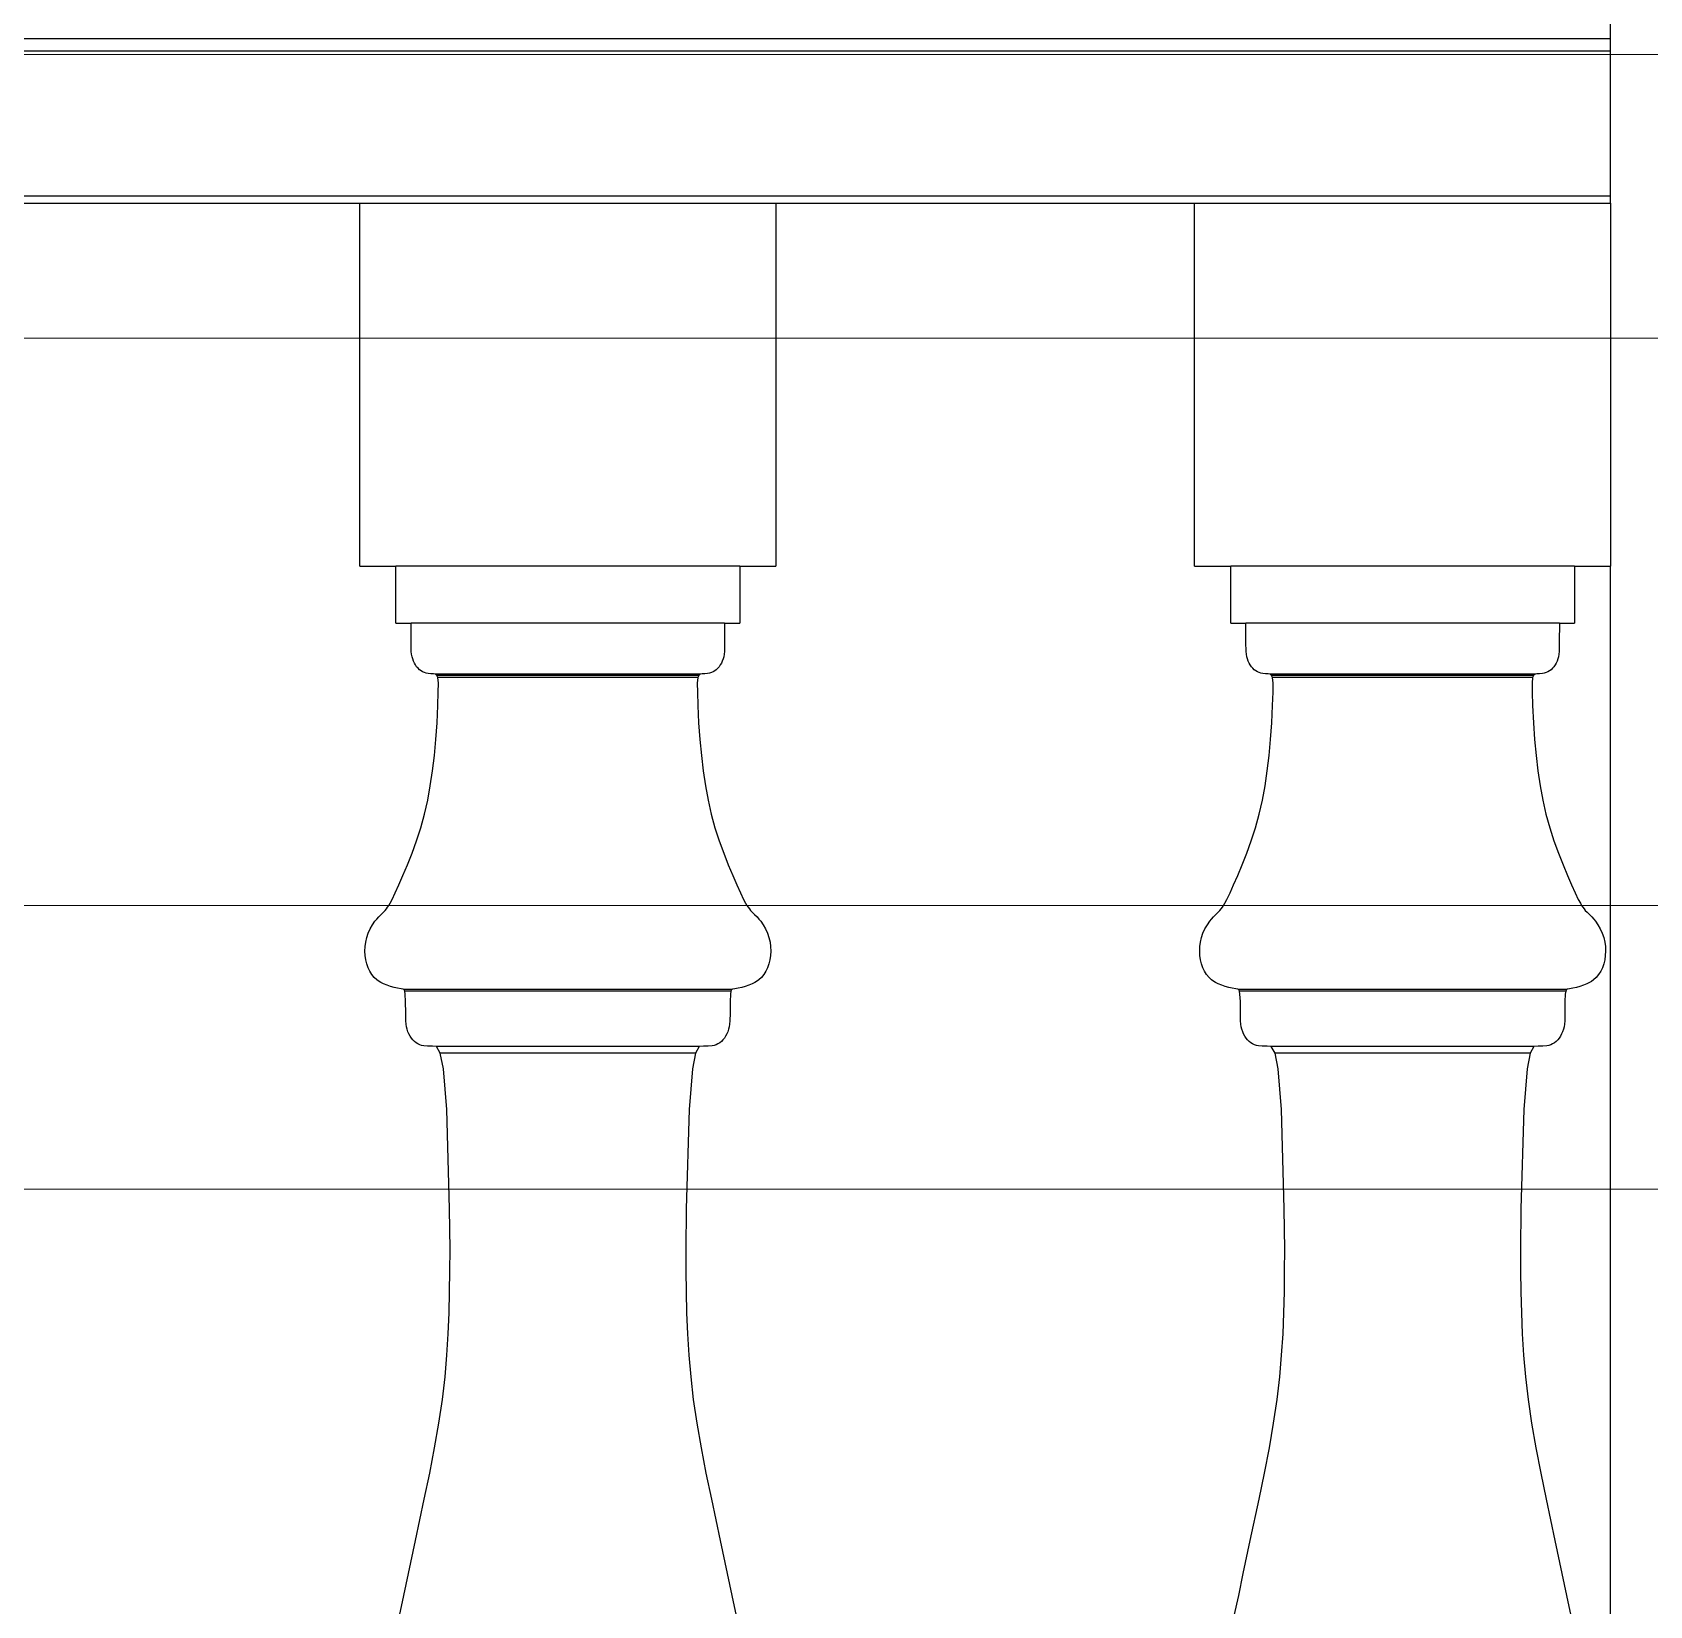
# Model space of a CAD drawing. Header units: inches. Extents: x 37.8 to 126.9, y 5.9 to 51.9.
# Drawn here: x 114.4006 to 114.8284, y 27.9714 to 28.3874 of the extents above; entities that cross this region are included whole.
import ezdxf

# ---------------------------------------------------------------- set-up
doc = ezdxf.new("R2010")
doc.units = ezdxf.units.IN
doc.header["$MEASUREMENT"] = 0
doc.layers.add('LAYER1', color=8, linetype='Continuous', lineweight=9)

msp = doc.modelspace()

# ---------------------------------------------------------------- hatches: boundary and pattern name
at = {"layer": 'LAYER1', "true_color": 0xc2b093}
h = msp.add_hatch(dxfattribs=at)
h.set_pattern_fill('ANSI32', color=253, scale=0.6, angle=135)
h.set_pattern_definition([(180, (290.93332, 359.28142), (-1e-17, -0.225), []), (180, (290.85832, 359.35642), (-1e-17, -0.225), [])])
h.paths.add_polyline_path([(106.05653, 37.34228), (106.05653, 37.54228), (106.05653, 37.59228), (106.05653, 37.99228), (106.05653, 38.04228), (106.05653, 38.44228), (106.05653, 38.49228), (106.05653, 38.84228), (107.05653, 38.84228), (107.05653, 38.49228), (107.05653, 38.44228), (107.05653, 38.04228), (107.05653, 37.99228), (107.05653, 37.59228), (107.05653, 37.54228), (107.05653, 37.34228)], flags=16)
h.paths.add_polyline_path([(107.99803, 37.34228), (107.99803, 37.54228), (107.99803, 37.59228), (107.99803, 37.99228), (107.99803, 38.04228), (107.99803, 38.44228), (107.99803, 38.49228), (107.99803, 38.84228), (108.99803, 38.84228), (108.99803, 38.49228), (108.99803, 38.44228), (108.99803, 38.04228), (108.99803, 37.99228), (108.99803, 37.59228), (108.99803, 37.54228), (108.99803, 37.34228)], flags=16)
h.paths.add_polyline_path([(116.59064, 26.14228), (116.59064, 26.94228), (117.19803, 26.94228), (117.19803, 26.14228)])
h.paths.add_polyline_path([(117.39803, 37.34228), (109.19803, 37.34228), (109.19803, 40.69228), (109.19803, 40.99228), (104.09803, 40.99228), (104.09803, 37.34228), (102.15807, 37.34228), (102.15807, 20.54228), (107.51799, 20.54228), (107.51799, 22.74228), (108.71799, 22.74228), (108.71799, 20.54228), (108.91799, 20.54228), (108.91799, 22.74228), (112.11799, 22.74228), (112.11799, 20.54228), (117.39803, 20.54228)])

# ---------------------------------------------------------------- linework, layer by layer
for p, q in [((114.81803, 28.38581), (114.81803, 28.39228)), ((111.83803, 28.38581), (114.81803, 28.38581)), ((114.81803, 28.38258), (114.81803, 28.38581)), ((112.67803, 28.38258), (114.81803, 28.38258)), ((114.81803, 28.34416), (114.81803, 28.38258)), ((111.83803, 28.34416), (114.81803, 28.34416)), ((114.37649, 28.34228), (114.48726, 28.34228)), ((114.48726, 28.24626), (114.48726, 28.34228)), ((114.48726, 28.34228), (114.59726, 28.34228)), ((114.59726, 28.34228), (114.59726, 28.24626)), ((114.59726, 28.34228), (114.70803, 28.34228)), ((114.70803, 28.24626), (114.70803, 28.34228)), ((114.70803, 28.34228), (114.81803, 28.34228)), ((114.81803, 28.34228), (114.81803, 28.34416)), ((114.81803, 28.34228), (114.81803, 28.24626)), ((114.48726, 28.24626), (114.49679, 28.24626)), ((114.49679, 28.23117), (114.49679, 28.24626)), ((114.58773, 28.24626), (114.49679, 28.24626)), ((114.58773, 28.24626), (114.58773, 28.23117)), ((114.58773, 28.24626), (114.59726, 28.24626)), ((114.70803, 28.24626), (114.71756, 28.24626)), ((114.71756, 28.23117), (114.71756, 28.24626)), ((114.8085, 28.24626), (114.71756, 28.24626)), ((114.8085, 28.24626), (114.8085, 28.23117)), ((114.8085, 28.24626), (114.81803, 28.24626)), ((114.818, 27.75774), (114.81803, 28.24626)), ((114.49679, 28.23117), (114.50081, 28.23117)), ((114.50082, 28.22617), (114.50081, 28.23117)), ((114.58371, 28.23117), (114.50081, 28.23117)), ((114.58371, 28.23117), (114.58369, 28.22617)), ((114.58371, 28.23117), (114.58773, 28.23117)), ((114.71756, 28.23117), (114.72158, 28.23117)), ((114.72159, 28.22617), (114.72158, 28.23117)), ((114.80448, 28.23117), (114.72158, 28.23117)), ((114.80448, 28.23117), (114.80446, 28.22617)), ((114.80448, 28.23117), (114.8085, 28.23117)), ((114.50086, 28.22367), (114.50082, 28.22617)), ((114.58369, 28.22617), (114.58366, 28.22367)), ((114.72163, 28.22367), (114.72159, 28.22617)), ((114.80446, 28.22617), (114.80443, 28.22367)), ((114.50093, 28.22296), (114.50086, 28.22367)), ((114.50105, 28.22234), (114.50093, 28.22296)), ((114.50122, 28.22174), (114.50105, 28.22234)), ((114.50142, 28.22117), (114.50122, 28.22174)), ((114.5833, 28.22174), (114.5831, 28.22117)), ((114.58347, 28.22234), (114.5833, 28.22174)), ((114.58359, 28.22296), (114.58347, 28.22234)), ((114.58366, 28.22367), (114.58359, 28.22296)), ((114.7217, 28.22296), (114.72163, 28.22367)), ((114.72182, 28.22234), (114.7217, 28.22296)), ((114.72198, 28.22174), (114.72182, 28.22234)), ((114.72219, 28.22117), (114.72198, 28.22174)), ((114.80407, 28.22174), (114.80387, 28.22117)), ((114.80424, 28.22234), (114.80407, 28.22174)), ((114.80435, 28.22296), (114.80424, 28.22234)), ((114.80443, 28.22367), (114.80435, 28.22296)), ((114.50167, 28.22064), (114.50142, 28.22117)), ((114.50195, 28.22014), (114.50167, 28.22064)), ((114.50227, 28.21969), (114.50195, 28.22014)), ((114.50263, 28.21927), (114.50227, 28.21969)), ((114.50301, 28.2189), (114.50263, 28.21927)), ((114.50342, 28.21859), (114.50301, 28.2189)), ((114.50385, 28.21832), (114.50342, 28.21859)), ((114.50431, 28.21812), (114.50385, 28.21832)), ((114.50479, 28.21797), (114.50431, 28.21812)), ((114.5053, 28.21788), (114.50479, 28.21797)), ((114.50602, 28.21784), (114.5053, 28.21788)), ((114.50674, 28.21783), (114.50602, 28.21784)), ((114.50724, 28.21775), (114.50674, 28.21783)), ((114.57728, 28.21775), (114.50724, 28.21775)), ((114.50762, 28.2174), (114.50724, 28.21775)), ((114.57728, 28.21775), (114.5769, 28.2174)), ((114.57778, 28.21783), (114.57728, 28.21775)), ((114.5785, 28.21784), (114.57778, 28.21783)), ((114.57922, 28.21788), (114.5785, 28.21784)), ((114.57973, 28.21797), (114.57922, 28.21788)), ((114.58021, 28.21812), (114.57973, 28.21797)), ((114.58067, 28.21832), (114.58021, 28.21812)), ((114.5811, 28.21859), (114.58067, 28.21832)), ((114.58151, 28.2189), (114.5811, 28.21859)), ((114.58189, 28.21927), (114.58151, 28.2189)), ((114.58225, 28.21969), (114.58189, 28.21927)), ((114.58257, 28.22014), (114.58225, 28.21969)), ((114.58285, 28.22064), (114.58257, 28.22014)), ((114.5831, 28.22117), (114.58285, 28.22064)), ((114.72244, 28.22064), (114.72219, 28.22117)), ((114.72272, 28.22014), (114.72244, 28.22064)), ((114.72304, 28.21969), (114.72272, 28.22014)), ((114.7234, 28.21927), (114.72304, 28.21969)), ((114.72378, 28.2189), (114.7234, 28.21927)), ((114.72419, 28.21859), (114.72378, 28.2189)), ((114.72462, 28.21832), (114.72419, 28.21859)), ((114.72508, 28.21812), (114.72462, 28.21832)), ((114.72556, 28.21797), (114.72508, 28.21812)), ((114.72607, 28.21788), (114.72556, 28.21797)), ((114.72679, 28.21784), (114.72607, 28.21788)), ((114.72751, 28.21783), (114.72679, 28.21784)), ((114.72801, 28.21775), (114.72751, 28.21783)), ((114.79805, 28.21775), (114.72801, 28.21775)), ((114.72839, 28.2174), (114.72801, 28.21775)), ((114.79805, 28.21775), (114.79767, 28.2174)), ((114.79855, 28.21783), (114.79805, 28.21775)), ((114.79927, 28.21784), (114.79855, 28.21783)), ((114.79999, 28.21788), (114.79927, 28.21784)), ((114.8005, 28.21797), (114.79999, 28.21788)), ((114.80098, 28.21812), (114.8005, 28.21797)), ((114.80144, 28.21832), (114.80098, 28.21812)), ((114.80187, 28.21859), (114.80144, 28.21832)), ((114.80228, 28.2189), (114.80187, 28.21859)), ((114.80266, 28.21927), (114.80228, 28.2189)), ((114.80302, 28.21969), (114.80266, 28.21927)), ((114.80334, 28.22014), (114.80302, 28.21969)), ((114.80362, 28.22064), (114.80334, 28.22014)), ((114.80387, 28.22117), (114.80362, 28.22064)), ((114.5769, 28.2174), (114.50762, 28.2174)), ((114.50788, 28.21679), (114.50762, 28.2174)), ((114.57664, 28.21679), (114.50788, 28.21679)), ((114.50804, 28.21536), (114.50788, 28.21679)), ((114.508, 28.21297), (114.50804, 28.21536)), ((114.57664, 28.21679), (114.57648, 28.21536)), ((114.57648, 28.21536), (114.57652, 28.21297)), ((114.5769, 28.2174), (114.57664, 28.21679)), ((114.79767, 28.2174), (114.72839, 28.2174)), ((114.72865, 28.21679), (114.72839, 28.2174)), ((114.79741, 28.21679), (114.72865, 28.21679)), ((114.7288, 28.21536), (114.72865, 28.21679)), ((114.72876, 28.21297), (114.7288, 28.21536)), ((114.79741, 28.21679), (114.79725, 28.21536)), ((114.79725, 28.21536), (114.79729, 28.21297)), ((114.79767, 28.2174), (114.79741, 28.21679)), ((114.50767, 28.20487), (114.50789, 28.20944)), ((114.50789, 28.20944), (114.508, 28.21297)), ((114.57652, 28.21297), (114.57663, 28.20944)), ((114.57663, 28.20944), (114.57685, 28.20487)), ((114.72844, 28.20487), (114.72866, 28.20944)), ((114.72866, 28.20944), (114.72876, 28.21297)), ((114.79729, 28.21297), (114.7974, 28.20944)), ((114.7974, 28.20944), (114.79762, 28.20487)), ((114.50736, 28.20046), (114.50767, 28.20487)), ((114.57685, 28.20487), (114.57716, 28.20046)), ((114.72812, 28.20046), (114.72844, 28.20487)), ((114.79762, 28.20487), (114.79793, 28.20046)), ((114.50695, 28.19621), (114.50736, 28.20046)), ((114.57716, 28.20046), (114.57757, 28.19621)), ((114.72772, 28.19621), (114.72812, 28.20046)), ((114.79793, 28.20046), (114.79834, 28.19621)), ((114.50646, 28.19211), (114.50695, 28.19621)), ((114.57757, 28.19621), (114.57806, 28.19211)), ((114.72723, 28.19211), (114.72772, 28.19621)), ((114.79834, 28.19621), (114.79883, 28.19211)), ((114.50587, 28.18817), (114.50646, 28.19211)), ((114.57806, 28.19211), (114.57865, 28.18817)), ((114.72664, 28.18817), (114.72723, 28.19211)), ((114.79883, 28.19211), (114.79942, 28.18817)), ((114.50519, 28.18438), (114.50587, 28.18817)), ((114.57865, 28.18817), (114.57933, 28.18438)), ((114.72596, 28.18438), (114.72664, 28.18817)), ((114.79942, 28.18817), (114.8001, 28.18438)), ((114.50436, 28.1807), (114.50519, 28.18438)), ((114.57933, 28.18438), (114.58016, 28.1807)), ((114.72513, 28.1807), (114.72596, 28.18438)), ((114.8001, 28.18438), (114.80093, 28.1807)), ((114.50336, 28.17711), (114.50436, 28.1807)), ((114.58016, 28.1807), (114.58116, 28.17711)), ((114.72413, 28.17711), (114.72513, 28.1807)), ((114.80093, 28.1807), (114.80193, 28.17711)), ((114.50224, 28.17366), (114.50336, 28.17711)), ((114.58116, 28.17711), (114.58228, 28.17366)), ((114.72301, 28.17366), (114.72413, 28.17711)), ((114.80193, 28.17711), (114.80305, 28.17366)), ((114.50104, 28.17037), (114.50224, 28.17366)), ((114.58228, 28.17366), (114.58348, 28.17037)), ((114.72181, 28.17037), (114.72301, 28.17366)), ((114.80305, 28.17366), (114.80425, 28.17037)), ((114.49865, 28.16449), (114.49983, 28.1673)), ((114.49983, 28.1673), (114.50104, 28.17037)), ((114.58348, 28.17037), (114.58469, 28.1673)), ((114.58469, 28.1673), (114.58587, 28.16449)), ((114.71942, 28.16449), (114.7206, 28.1673)), ((114.7206, 28.1673), (114.72181, 28.17037)), ((114.80425, 28.17037), (114.80546, 28.1673)), ((114.80546, 28.1673), (114.80664, 28.16449)), ((114.49661, 28.15985), (114.49756, 28.16199)), ((114.49756, 28.16199), (114.49865, 28.16449)), ((114.58587, 28.16449), (114.58695, 28.16199)), ((114.58695, 28.16199), (114.58791, 28.15985)), ((114.71738, 28.15985), (114.71833, 28.16199)), ((114.71833, 28.16199), (114.71942, 28.16449)), ((114.80664, 28.16449), (114.80772, 28.16199)), ((114.80772, 28.16199), (114.80867, 28.15985)), ((114.49525, 28.15712), (114.4958, 28.15814)), ((114.4958, 28.15814), (114.49661, 28.15985)), ((114.58791, 28.15985), (114.58872, 28.15814)), ((114.58872, 28.15814), (114.58927, 28.15712)), ((114.71602, 28.15712), (114.71657, 28.15814)), ((114.71657, 28.15814), (114.71738, 28.15985)), ((114.80867, 28.15985), (114.80949, 28.15814)), ((114.80949, 28.15814), (114.81004, 28.15712)), ((114.49171, 28.15297), (114.49223, 28.15352)), ((114.49223, 28.15352), (114.49288, 28.15415)), ((114.49288, 28.15415), (114.49349, 28.15476)), ((114.49349, 28.15476), (114.49395, 28.15526)), ((114.49395, 28.15526), (114.49426, 28.15564)), ((114.49426, 28.15564), (114.49458, 28.15607)), ((114.49458, 28.15607), (114.4949, 28.15656)), ((114.4949, 28.15656), (114.49525, 28.15712)), ((114.58927, 28.15712), (114.58962, 28.15656)), ((114.58962, 28.15656), (114.58994, 28.15607)), ((114.58994, 28.15607), (114.59026, 28.15564)), ((114.59026, 28.15564), (114.59057, 28.15526)), ((114.59057, 28.15526), (114.59103, 28.15476)), ((114.59103, 28.15476), (114.59164, 28.15415)), ((114.59164, 28.15415), (114.59229, 28.15352)), ((114.59229, 28.15352), (114.59281, 28.15297)), ((114.71248, 28.15297), (114.713, 28.15352)), ((114.713, 28.15352), (114.71365, 28.15415)), ((114.71365, 28.15415), (114.71426, 28.15476)), ((114.71426, 28.15476), (114.71472, 28.15526)), ((114.71472, 28.15526), (114.71503, 28.15564)), ((114.71503, 28.15564), (114.71535, 28.15607)), ((114.71535, 28.15607), (114.71567, 28.15656)), ((114.71567, 28.15656), (114.71602, 28.15712)), ((114.81004, 28.15712), (114.81038, 28.15656)), ((114.81038, 28.15656), (114.81071, 28.15607)), ((114.81071, 28.15607), (114.81103, 28.15564)), ((114.81103, 28.15564), (114.81134, 28.15526)), ((114.81134, 28.15526), (114.8118, 28.15476)), ((114.8118, 28.15476), (114.81241, 28.15415)), ((114.81241, 28.15415), (114.81306, 28.15352)), ((114.81306, 28.15352), (114.81358, 28.15297)), ((114.48907, 28.14808), (114.48946, 28.14925)), ((114.48946, 28.14925), (114.48998, 28.15038)), ((114.48998, 28.15038), (114.49062, 28.15146)), ((114.49062, 28.15146), (114.49124, 28.15237)), ((114.49124, 28.15237), (114.49171, 28.15297)), ((114.59281, 28.15297), (114.59328, 28.15237)), ((114.59328, 28.15237), (114.5939, 28.15146)), ((114.5939, 28.15146), (114.59454, 28.15038)), ((114.59454, 28.15038), (114.59505, 28.14925)), ((114.59505, 28.14925), (114.59545, 28.14808)), ((114.70984, 28.14808), (114.71023, 28.14925)), ((114.71023, 28.14925), (114.71075, 28.15038)), ((114.71075, 28.15038), (114.71139, 28.15146)), ((114.71139, 28.15146), (114.71201, 28.15237)), ((114.71201, 28.15237), (114.71248, 28.15297)), ((114.81358, 28.15297), (114.81405, 28.15237)), ((114.81405, 28.15237), (114.81467, 28.15146)), ((114.81467, 28.15146), (114.81531, 28.15038)), ((114.81531, 28.15038), (114.81582, 28.14925)), ((114.81582, 28.14925), (114.81622, 28.14808)), ((114.48859, 28.1445), (114.48864, 28.14569)), ((114.48864, 28.14569), (114.4888, 28.14689)), ((114.4888, 28.14689), (114.48907, 28.14808)), ((114.59545, 28.14808), (114.59572, 28.14689)), ((114.59572, 28.14689), (114.59588, 28.14569)), ((114.59588, 28.14569), (114.59593, 28.1445)), ((114.70936, 28.1445), (114.70941, 28.14569)), ((114.70941, 28.14569), (114.70957, 28.14689)), ((114.70957, 28.14689), (114.70984, 28.14808)), ((114.81622, 28.14808), (114.81649, 28.14689)), ((114.81649, 28.14689), (114.81665, 28.14569)), ((114.81665, 28.14569), (114.8167, 28.1445)), ((114.48864, 28.14333), (114.48859, 28.1445)), ((114.48881, 28.14219), (114.48864, 28.14333)), ((114.48907, 28.14111), (114.48881, 28.14219)), ((114.48943, 28.14008), (114.48907, 28.14111)), ((114.59545, 28.14111), (114.59509, 28.14008)), ((114.59571, 28.14219), (114.59545, 28.14111)), ((114.59587, 28.14333), (114.59571, 28.14219)), ((114.59593, 28.1445), (114.59587, 28.14333)), ((114.70941, 28.14333), (114.70936, 28.1445)), ((114.70958, 28.14219), (114.70941, 28.14333)), ((114.70984, 28.14111), (114.70958, 28.14219)), ((114.7102, 28.14008), (114.70984, 28.14111)), ((114.81622, 28.14111), (114.81586, 28.14008)), ((114.81648, 28.14219), (114.81622, 28.14111)), ((114.81664, 28.14333), (114.81648, 28.14219)), ((114.8167, 28.1445), (114.81664, 28.14333)), ((114.48988, 28.13914), (114.48943, 28.14008)), ((114.49043, 28.13829), (114.48988, 28.13914)), ((114.49106, 28.13754), (114.49043, 28.13829)), ((114.49174, 28.13692), (114.49106, 28.13754)), ((114.49233, 28.13647), (114.49174, 28.13692)), ((114.49281, 28.13617), (114.49233, 28.13647)), ((114.4935, 28.13582), (114.49281, 28.13617)), ((114.59171, 28.13617), (114.59101, 28.13582)), ((114.59219, 28.13647), (114.59171, 28.13617)), ((114.59278, 28.13692), (114.59219, 28.13647)), ((114.59346, 28.13754), (114.59278, 28.13692)), ((114.59409, 28.13829), (114.59346, 28.13754)), ((114.59464, 28.13914), (114.59409, 28.13829)), ((114.59509, 28.14008), (114.59464, 28.13914)), ((114.71065, 28.13914), (114.7102, 28.14008)), ((114.7112, 28.13829), (114.71065, 28.13914)), ((114.71183, 28.13754), (114.7112, 28.13829)), ((114.71251, 28.13692), (114.71183, 28.13754)), ((114.71309, 28.13647), (114.71251, 28.13692)), ((114.71358, 28.13617), (114.71309, 28.13647)), ((114.71427, 28.13582), (114.71358, 28.13617)), ((114.81248, 28.13617), (114.81178, 28.13582)), ((114.81296, 28.13647), (114.81248, 28.13617)), ((114.81355, 28.13692), (114.81296, 28.13647)), ((114.81423, 28.13754), (114.81355, 28.13692)), ((114.81486, 28.13829), (114.81423, 28.13754)), ((114.81541, 28.13914), (114.81486, 28.13829)), ((114.81586, 28.14008), (114.81541, 28.13914)), ((114.49443, 28.13544), (114.4935, 28.13582)), ((114.49536, 28.13512), (114.49443, 28.13544)), ((114.49628, 28.13487), (114.49536, 28.13512)), ((114.49721, 28.13466), (114.49628, 28.13487)), ((114.49813, 28.13449), (114.49721, 28.13466)), ((114.49871, 28.13439), (114.49813, 28.13449)), ((114.49894, 28.13432), (114.49871, 28.13439)), ((114.58558, 28.13432), (114.49894, 28.13432)), ((114.49912, 28.13392), (114.49894, 28.13432)), ((114.5854, 28.13392), (114.49912, 28.13392)), ((114.49925, 28.13312), (114.49912, 28.13392)), ((114.49935, 28.1312), (114.49925, 28.13312)), ((114.58527, 28.13312), (114.58517, 28.1312)), ((114.5854, 28.13392), (114.58527, 28.13312)), ((114.58558, 28.13432), (114.5854, 28.13392)), ((114.58581, 28.13439), (114.58558, 28.13432)), ((114.58639, 28.13449), (114.58581, 28.13439)), ((114.58731, 28.13466), (114.58639, 28.13449)), ((114.58824, 28.13487), (114.58731, 28.13466)), ((114.58916, 28.13512), (114.58824, 28.13487)), ((114.59009, 28.13544), (114.58916, 28.13512)), ((114.59101, 28.13582), (114.59009, 28.13544)), ((114.7152, 28.13544), (114.71427, 28.13582)), ((114.71613, 28.13512), (114.7152, 28.13544)), ((114.71705, 28.13487), (114.71613, 28.13512)), ((114.71798, 28.13466), (114.71705, 28.13487)), ((114.7189, 28.13449), (114.71798, 28.13466)), ((114.71948, 28.13439), (114.7189, 28.13449)), ((114.71971, 28.13432), (114.71948, 28.13439)), ((114.80635, 28.13432), (114.71971, 28.13432)), ((114.71989, 28.13392), (114.71971, 28.13432)), ((114.80617, 28.13392), (114.71989, 28.13392)), ((114.72002, 28.13312), (114.71989, 28.13392)), ((114.72012, 28.1312), (114.72002, 28.13312)), ((114.80604, 28.13312), (114.80594, 28.1312)), ((114.80617, 28.13392), (114.80604, 28.13312)), ((114.80635, 28.13432), (114.80617, 28.13392)), ((114.80658, 28.13439), (114.80635, 28.13432)), ((114.80716, 28.13449), (114.80658, 28.13439)), ((114.80808, 28.13466), (114.80716, 28.13449)), ((114.80901, 28.13487), (114.80808, 28.13466)), ((114.80993, 28.13512), (114.80901, 28.13487)), ((114.81086, 28.13544), (114.80993, 28.13512)), ((114.81178, 28.13582), (114.81086, 28.13544)), ((114.49937, 28.12803), (114.49935, 28.1312)), ((114.4994, 28.12604), (114.49937, 28.12803)), ((114.58515, 28.12803), (114.58512, 28.12604)), ((114.58517, 28.1312), (114.58515, 28.12803)), ((114.72014, 28.12803), (114.72012, 28.1312)), ((114.72017, 28.12604), (114.72014, 28.12803)), ((114.80592, 28.12803), (114.80589, 28.12604)), ((114.80594, 28.1312), (114.80592, 28.12803)), ((114.49947, 28.12516), (114.4994, 28.12604)), ((114.49958, 28.12447), (114.49947, 28.12516)), ((114.49975, 28.12381), (114.49958, 28.12447)), ((114.49996, 28.12318), (114.49975, 28.12381)), ((114.58477, 28.12381), (114.58455, 28.12318)), ((114.58494, 28.12447), (114.58477, 28.12381)), ((114.58505, 28.12516), (114.58494, 28.12447)), ((114.58512, 28.12604), (114.58505, 28.12516)), ((114.72024, 28.12516), (114.72017, 28.12604)), ((114.72035, 28.12447), (114.72024, 28.12516)), ((114.72052, 28.12381), (114.72035, 28.12447)), ((114.72073, 28.12318), (114.72052, 28.12381)), ((114.80554, 28.12381), (114.80532, 28.12318)), ((114.80571, 28.12447), (114.80554, 28.12381)), ((114.80582, 28.12516), (114.80571, 28.12447)), ((114.80589, 28.12604), (114.80582, 28.12516)), ((114.50023, 28.12258), (114.49996, 28.12318)), ((114.50053, 28.12202), (114.50023, 28.12258)), ((114.50087, 28.1215), (114.50053, 28.12202)), ((114.50125, 28.12103), (114.50087, 28.1215)), ((114.50166, 28.12062), (114.50125, 28.12103)), ((114.5021, 28.12025), (114.50166, 28.12062)), ((114.50258, 28.11995), (114.5021, 28.12025)), ((114.50307, 28.1197), (114.50258, 28.11995)), ((114.50359, 28.11952), (114.50307, 28.1197)), ((114.50413, 28.11941), (114.50359, 28.11952)), ((114.50515, 28.11935), (114.50413, 28.11941)), ((114.50643, 28.11933), (114.50515, 28.11935)), ((114.50752, 28.11926), (114.50643, 28.11933)), ((114.577, 28.11926), (114.50752, 28.11926)), ((114.50853, 28.1175), (114.50752, 28.11926)), ((114.577, 28.11926), (114.57599, 28.1175)), ((114.57809, 28.11933), (114.577, 28.11926)), ((114.57937, 28.11935), (114.57809, 28.11933)), ((114.58039, 28.11941), (114.57937, 28.11935)), ((114.58093, 28.11952), (114.58039, 28.11941)), ((114.58145, 28.1197), (114.58093, 28.11952)), ((114.58194, 28.11995), (114.58145, 28.1197)), ((114.58241, 28.12025), (114.58194, 28.11995)), ((114.58286, 28.12062), (114.58241, 28.12025)), ((114.58327, 28.12103), (114.58286, 28.12062)), ((114.58365, 28.1215), (114.58327, 28.12103)), ((114.58399, 28.12202), (114.58365, 28.1215)), ((114.58429, 28.12258), (114.58399, 28.12202)), ((114.58455, 28.12318), (114.58429, 28.12258)), ((114.72099, 28.12258), (114.72073, 28.12318)), ((114.7213, 28.12202), (114.72099, 28.12258)), ((114.72164, 28.1215), (114.7213, 28.12202)), ((114.72202, 28.12103), (114.72164, 28.1215)), ((114.72243, 28.12062), (114.72202, 28.12103)), ((114.72287, 28.12025), (114.72243, 28.12062)), ((114.72334, 28.11995), (114.72287, 28.12025)), ((114.72384, 28.1197), (114.72334, 28.11995)), ((114.72436, 28.11952), (114.72384, 28.1197)), ((114.7249, 28.11941), (114.72436, 28.11952)), ((114.72592, 28.11935), (114.7249, 28.11941)), ((114.7272, 28.11933), (114.72592, 28.11935)), ((114.72829, 28.11926), (114.7272, 28.11933)), ((114.79777, 28.11926), (114.72829, 28.11926)), ((114.7293, 28.1175), (114.72829, 28.11926)), ((114.79777, 28.11926), (114.79676, 28.1175)), ((114.79886, 28.11933), (114.79777, 28.11926)), ((114.80014, 28.11935), (114.79886, 28.11933)), ((114.80116, 28.11941), (114.80014, 28.11935)), ((114.8017, 28.11952), (114.80116, 28.11941)), ((114.80222, 28.1197), (114.8017, 28.11952)), ((114.80271, 28.11995), (114.80222, 28.1197)), ((114.80318, 28.12025), (114.80271, 28.11995)), ((114.80363, 28.12062), (114.80318, 28.12025)), ((114.80404, 28.12103), (114.80363, 28.12062)), ((114.80442, 28.1215), (114.80404, 28.12103)), ((114.80476, 28.12202), (114.80442, 28.1215)), ((114.80506, 28.12258), (114.80476, 28.12202)), ((114.80532, 28.12318), (114.80506, 28.12258)), ((114.57599, 28.1175), (114.50853, 28.1175)), ((114.50934, 28.11334), (114.50853, 28.1175)), ((114.57599, 28.1175), (114.57518, 28.11334)), ((114.79676, 28.1175), (114.7293, 28.1175)), ((114.73011, 28.11334), (114.7293, 28.1175)), ((114.79676, 28.1175), (114.79595, 28.11334)), ((114.51021, 28.10258), (114.50934, 28.11334)), ((114.57518, 28.11334), (114.57431, 28.10258)), ((114.73098, 28.10258), (114.73011, 28.11334)), ((114.79595, 28.11334), (114.79508, 28.10258)), ((114.51096, 28.07637), (114.51021, 28.10258)), ((114.57431, 28.10258), (114.57356, 28.07637)), ((114.73173, 28.07637), (114.73098, 28.10258)), ((114.79508, 28.10258), (114.79433, 28.07637)), ((114.5111, 28.06557), (114.51096, 28.07637)), ((114.57356, 28.07637), (114.57342, 28.06557)), ((114.73187, 28.06557), (114.73173, 28.07637)), ((114.79433, 28.07637), (114.79419, 28.06557)), ((114.51106, 28.05992), (114.5111, 28.06557)), ((114.57342, 28.06557), (114.57346, 28.05992)), ((114.73183, 28.05992), (114.73187, 28.06557)), ((114.79419, 28.06557), (114.79423, 28.05992)), ((114.51099, 28.05437), (114.51106, 28.05992)), ((114.57346, 28.05992), (114.57353, 28.05437)), ((114.73176, 28.05437), (114.73183, 28.05992)), ((114.79423, 28.05992), (114.7943, 28.05437)), ((114.51086, 28.04885), (114.51099, 28.05437)), ((114.57353, 28.05437), (114.57366, 28.04885)), ((114.73162, 28.04885), (114.73176, 28.05437)), ((114.7943, 28.05437), (114.79443, 28.04885)), ((114.51063, 28.04331), (114.51086, 28.04885)), ((114.57366, 28.04885), (114.57389, 28.04331)), ((114.7314, 28.04331), (114.73162, 28.04885)), ((114.79443, 28.04885), (114.79466, 28.04331)), ((114.51028, 28.03768), (114.51063, 28.04331)), ((114.57389, 28.04331), (114.57424, 28.03768)), ((114.73104, 28.03768), (114.7314, 28.04331)), ((114.79466, 28.04331), (114.79501, 28.03768)), ((114.50977, 28.03191), (114.51028, 28.03768)), ((114.57424, 28.03768), (114.57475, 28.03191)), ((114.73054, 28.03191), (114.73104, 28.03768)), ((114.79501, 28.03768), (114.79552, 28.03191)), ((114.50908, 28.02592), (114.50977, 28.03191)), ((114.57475, 28.03191), (114.57544, 28.02592)), ((114.72985, 28.02592), (114.73054, 28.03191)), ((114.79552, 28.03191), (114.79621, 28.02592)), ((114.50815, 28.01965), (114.50908, 28.02592)), ((114.57544, 28.02592), (114.57636, 28.01965)), ((114.72892, 28.01965), (114.72985, 28.02592)), ((114.79621, 28.02592), (114.79713, 28.01965)), ((114.50702, 28.01314), (114.50815, 28.01965)), ((114.57636, 28.01965), (114.5775, 28.01314)), ((114.72779, 28.01314), (114.72892, 28.01965)), ((114.79713, 28.01965), (114.79827, 28.01314)), ((114.50573, 28.00648), (114.50702, 28.01314)), ((114.5775, 28.01314), (114.57879, 28.00648)), ((114.7265, 28.00648), (114.72779, 28.01314)), ((114.79827, 28.01314), (114.79956, 28.00648)), ((114.5043, 27.99956), (114.50573, 28.00648)), ((114.57879, 28.00648), (114.58022, 27.99956)), ((114.72507, 27.99956), (114.7265, 28.00648)), ((114.79956, 28.00648), (114.80099, 27.99956)), ((114.50197, 27.98865), (114.5043, 27.99956)), ((114.58022, 27.99956), (114.58255, 27.98865)), ((114.72274, 27.98865), (114.72507, 27.99956)), ((114.80099, 27.99956), (114.80332, 27.98865)), ((114.50011, 27.97987), (114.50197, 27.98865)), ((114.58255, 27.98865), (114.58441, 27.97987)), ((114.72088, 27.97987), (114.72274, 27.98865)), ((114.80332, 27.98865), (114.80517, 27.97987)), ((114.49892, 27.97412), (114.50011, 27.97987)), ((114.58441, 27.97987), (114.5856, 27.97412)), ((114.71969, 27.97412), (114.72088, 27.97987)), ((114.80517, 27.97987), (114.80637, 27.97412)), ((114.49773, 27.96869), (114.49892, 27.97412)), ((114.5856, 27.97412), (114.58679, 27.96869)), ((114.7185, 27.96869), (114.71969, 27.97412)), ((114.80637, 27.97412), (114.80756, 27.96869))]:
    msp.add_line(p, q)

doc.saveas('drawing.dxf')
